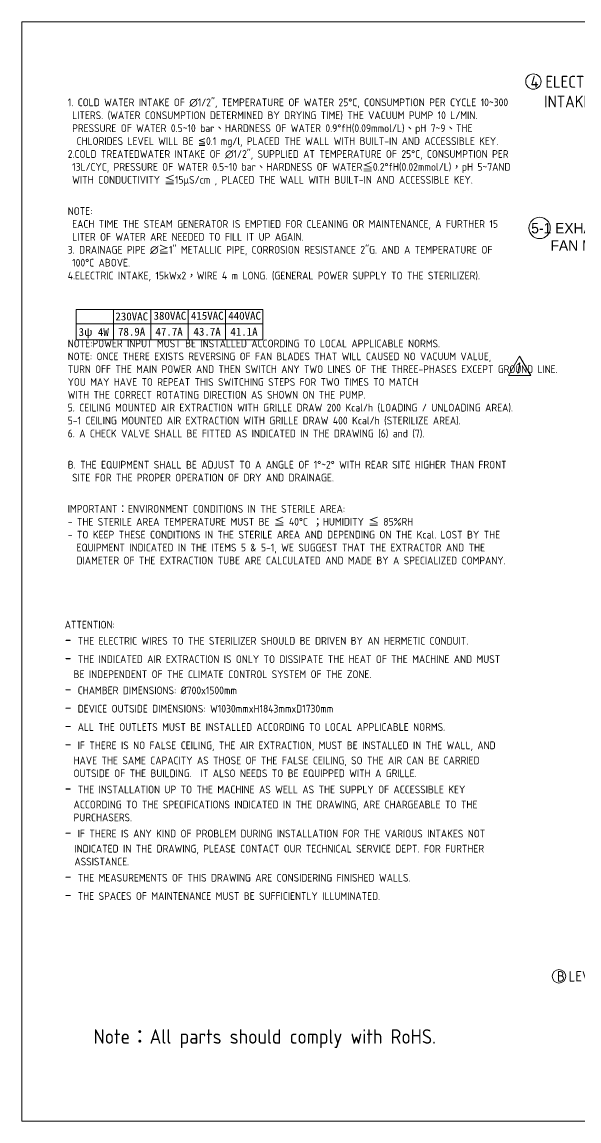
# Model space of a CAD drawing. Header units: millimetres. Extents: x -5848 to 14650, y 0 to 20714.
# Drawn here: x 0 to 5221, y 0 to 10300 of the extents above; entities that cross this region are included whole.
import ezdxf

# ---------------------------------------------------------------- set-up
doc = ezdxf.new("R2010")
doc.units = ezdxf.units.MM
doc.header["$MEASUREMENT"] = 0
for name, color, linetype, lineweight in [('D', 3, 'Continuous', 13), ('F', 7, 'Continuous', 15), ('T', 4, 'Continuous', 15)]:
    doc.layers.add(name, color=color, linetype=linetype, lineweight=lineweight)
doc.styles.get("Standard").update_dxf_attribs({"font": 'KAIU.TTF'})
doc.styles.add('STU25', font='isocp2.shx')
doc.styles.add('Text', font='romans.shx', dxfattribs={"width": 0.8, "oblique": 10})

msp = doc.modelspace()

# ---------------------------------------------------------------- linework, layer by layer
at = {"layer": 'D'}
for p, q in [((507.288, 7605.114), (507.288, 7320.068)), ((507.288, 7605.114), (2257.288, 7605.114)), ((857.288, 7605.114), (857.288, 7320.068)), ((1207.288, 7605.114), (1207.288, 7320.068)), ((1557.288, 7605.114), (1557.288, 7320.068)), ((1907.288, 7605.114), (1907.288, 7320.068)), ((2257.288, 7605.114), (2257.288, 7320.068)), ((507.288, 7470.068), (2257.288, 7470.068)), ((507.288, 7470.068), (2257.288, 7470.068)), ((507.288, 7320.068), (2257.288, 7320.068))]:
    msp.add_line(p, q, dxfattribs=at)
for centre, radius in [((4793.01, 9741.921), 71.837), ((4850.913, 8370.031), 100), ((5032.963, 1356.06), 62.857)]:
    msp.add_circle(centre, radius, dxfattribs=at)
at = {"layer": 'F', "color": 6}
msp.add_lwpolyline([(0, 10300), (0, 0), (14650, 0), (14650, 10300)], close=True, dxfattribs=at)
at = {"layer": 'F', "color": 7}
msp.add_lwpolyline([(4664.402, 7167.933), (4560.524, 6988.01), (4768.281, 6988.01)], close=True, dxfattribs=at)

# ---------------------------------------------------------------- texts
at = {"layer": 'D', "color": 11, "attachment_point": 1}
for s, insert, char_height in [('{\\Fisocp2.shx;\\C3;4 ELECTRIC \\P  INTAKE BOX}', (4767.122, 9795.385), 111.02041), ('{\\FARISOP2.SHX|c0;{\\C3;5-1 EXHAUST \\P     FAN MOTOR}}', (4772.795, 8416.029), 97.14286), ('{\\Fisocp2.shx;\\C3;B\\f???|b0|i0|c0|p65; \\Fisocp2.shx;LEVEL ADJUSTER}', (5012.905, 1404.656), 97.14286)]:
    msp.add_mtext(s, dxfattribs=dict(at, insert=insert, char_height=char_height))
at = {"layer": 'D', "color": 11, "attachment_point": 1, "style": 'STU25'}
for s, insert, char_height in [('{\\A1;\\Fisocp.shx;}\\P{\\A1;\\Fisocp.shx;\\H0.70447x;1. COLD WATER INTAKE OF ∅1/2", TEMPERATURE OF WATER 25°C, CONSUMPTION PER CYCLE 10~300 }\\P{\\A1;\\Fisocp.shx;\\H0.70447x; LITERS. (WATER CONSUMPTION DETERMINED BY DRYING TIME) THE VACUUM PUMP 10 L/MIN. }\\P{\\A1;\\Fisocp.shx;\\H0.70447x; PRESSURE OF WATER 0.5~10 bar}{\\A1;\\f標楷體|b0|i0|c136|p65;\\H0.70447x;、}{\\A1;\\Fisocp.shx;\\H0.70447x;HARDNESS OF WATER 0.9°fH(0.09mmol/L)}{\\A1;\\f標楷體|b0|i0|c136|p65;\\H0.70447x;、}{\\A1;\\Fisocp.shx;\\H0.70447x;pH 7~9}{\\A1;\\f標楷體|b0|i0|c136|p65;\\H0.70447x;、}{\\A1;\\Fisocp.shx;\\H0.70447x;THE}\\P{\\A1;\\Fisocp.shx;\\H0.70447x;  CHLORIDES LEVEL WILL BE }{\\A1;\\f新細明體|b0|i0|c136|p16;\\H0.70447x;≦}{\\A1;\\Fisocp.shx;\\H0.70447x;0.1 mg/l, PLACED THE WALL WITH BUILT-IN AND ACCESSIBLE KEY.}\\P{\\A1;\\Fisocp.shx;\\H0.70447x;2.COLD TREATEDWATER INTAKE OF ∅1/2", SUPPLIED AT TEMPERATURE OF 25°C, CONSUMPTION PER}\\P{\\A1;\\Fisocp.shx;\\H0.70447x; 13L/CYC, PRESSURE OF WATER 0.5~10 bar}{\\A1;\\f標楷體|b0|i0|c136|p65;\\H0.70447x;、}{\\A1;\\Fisocp.shx;\\H0.70447x;HARDNESS OF WATER}{\\A1;\\f標楷體|b0|i0|c136|p65;\\H0.70447x;≦}{\\A1;\\Fisocp.shx;\\H0.70447x;0.2°fH(0.02mmol/L)}{\\A1;\\f標楷體|b0|i0|c136|p65;\\H0.70447x;，}{\\A1;\\Fisocp.shx;\\H0.70447x;pH 5~7AND }\\P{\\A1;\\Fisocp.shx;\\H0.70447x; WITH CONDUCTIVITY }{\\A1;\\f標楷體|b0|i0|c136|p65;\\H0.70447x;≦}{\\A1;\\Fisocp.shx;\\H0.70447x;15μS/cm , PLACED THE WALL WITH BUILT-IN AND ACCESSIBLE KEY.}\\P{\\A1;\\Fisocp.shx;\\H0.70447x;}\\P{\\A1;\\Fisocp.shx;\\H0.70447x;NOTE:}\\P{\\A1;\\Fisocp.shx;\\H0.70447x; EACH TIME THE STEAM GENERATOR IS EMPTIED FOR CLEANING OR MAINTENANCE, A FURTHER 15 }\\P{\\A1;\\Fisocp.shx;\\H0.70447x; LITER OF WATER ARE NEEDED TO FILL IT UP AGAIN.}\\P{\\A1;\\Fisocp.shx;\\H0.70447x;3. DRAINAGE PIPE ∅}{\\A1;\\f標楷體|b0|i0|c136|p65;\\H0.70447x;≧}{\\A1;\\Fisocp.shx;\\H0.70447x;1" METALLIC PIPE, CORROSION RESISTANCE 2"G. AND A TEMPERATURE OF }\\P{\\A1;\\Fisocp.shx;\\H0.70447x; 100°C ABOVE.}\\P{\\A1;\\Fisocp.shx;\\H0.70447x;4.ELECTRIC INTAKE, 15kWx2}{\\A1;\\f標楷體|b0|i0|c136|p65;\\H0.70447x;，}{\\A1;\\Fisocp.shx;\\H0.70447x;WIRE 4 m LONG. (GENERAL POWER SUPPLY TO THE STERILIZER).}\\P{\\A1;\\Fisocp.shx;\\H0.70447x;}\\P{\\A1;\\Fisocp.shx;\\H0.70447x;}\\P{\\A1;\\Fisocp.shx;\\H0.70447x;}\\P{\\A1;\\Fisocp.shx;\\H0.70447x;NOTE:POWER INPUT MUST BE INSTALLED ACCORDING TO LOCAL APPLICABLE NORMS.}\\P{\\A1;\\H0.69881x;NOTE: ONCE THERE EXISTS REVERSING OF FAN BLADES THAT WILL CAUSED NO VACUUM VALUE, }\\P{\\A1;\\H0.69881x;TURN OFF THE MAIN POWER AND THEN SWITCH ANY TWO LINES OF THE THREE-PHASES EXCEPT GROUND LINE. }\\P{\\A1;\\H0.69881x;YOU MAY HAVE TO REPEAT THIS SWITCHING STEPS FOR TWO TIMES TO MATCH }\\P{\\A1;\\H0.69881x;WITH THE CORRECT ROTATING DIRECTION AS SHOWN ON THE PUMP. }\\P{\\A1;\\Fisocp.shx;\\H0.70448x;5. CEILING MOUNTED AIR EXTRACTION WITH GRILLE DRAW 200 Kcal/h (LOADING / UNLOADING AREA).}\\P{\\A1;\\Fisocp.shx;\\H0.70448x;5-1 CEILING MOUNTED AIR EXTRACTION WITH GRILLE DRAW 400 Kcal/h (STERILIZE AREA).}\\P{\\A1;\\Fisocp.shx;\\H0.70448x;6. A CHECK VALVE SHALL BE FITTED AS INDICATED IN THE DRAWING (6) and (7).}\\P{\\A1;\\Fisocp.shx;\\H0.70448x;}\\P{\\A1;\\Fisocp.shx;\\H0.70448x;B. THE EQUIPMENT SHALL BE ADJUST TO A ANGLE OF 1°~2° WITH REAR SITE HIGHER THAN FRONT }\\P{\\A1;\\Fisocp.shx;\\H0.70433x; SITE FOR THE PROPER OPERATION OF DRY AND DRAINAGE.}\\P{\\A1;\\Fisocp.shx;\\H0.70433x;}\\P{\\A1;\\Fisocp.shx;\\H0.70433x;IMPORTANT}{\\A1;\\f標楷體|b0|i0|c136|p65;\\H0.70433x;：}{\\A1;\\Fisocp.shx;\\H0.70433x;ENVIRONMENT CONDITIONS IN THE STERILE AREA:}\\P{\\A1;\\Fisocp.shx;\\H0.70433x;- THE STERILE AREA TEMPERATURE MUST BE }{\\A1;\\f標楷體|b0|i0|c136|p65;\\H0.70433x;≦}{\\A1;\\Fisocp.shx;\\H0.70433x; 40°C }{\\A1;\\f標楷體|b0|i0|c136|p65;\\H0.70433x;；}{\\A1;\\Fisocp.shx;\\H0.70433x;HUMIDITY }{\\A1;\\f標楷體|b0|i0|c136|p65;\\H0.70433x;≦}{\\A1;\\Fisocp.shx;\\H0.70433x; 85%RH}\\P{\\A1;\\Fisocp.shx;\\H0.70433x;- TO KEEP THESE CONDITIONS IN THE STERILE AREA AND DEPENDING ON THE Kcal. LOST BY THE }\\P{\\A1;\\Fisocp.shx;\\H0.70433x;  EQUIPMENT INDICATED IN THE ITEMS 5 & 5-1, WE SUGGEST THAT THE EXTRACTOR AND THE }\\P{\\A1;\\Fisocp.shx;\\H0.70433x;  DIAMETER OF THE EXTRACTION TUBE ARE CALCULATED AND MADE BY A SPECIALIZED COMPANY.}', (428.894, 9754.847), 103.032611), ('{\\f標楷體|b0|i0|c136|p65;230VAC}', (875.532, 7578.118), 75), ('{\\f標楷體|b0|i0|c136|p65;380VAC}', (1233.415, 7584.304), 75), ('{\\f標楷體|b0|i0|c136|p65;415VAC}', (1583.415, 7584.304), 75), ('{\\f標楷體|b0|i0|c136|p65;440VAC}', (1933.415, 7584.304), 75), ('{\\f標楷體|b0|i0|c136|p65;3ψ 4W}', (531.097, 7432.079), 75), ('{\\f標楷體|b0|i0|c136|p65;78.9A}', (899.657, 7434.749), 75), ('{\\f標楷體|b0|i0|c136|p65;47.7A}', (1251.129, 7434.749), 75), ('{\\f標楷體|b0|i0|c136|p65;43.7A}', (1607.439, 7434.749), 75), ('{\\f標楷體|b0|i0|c136|p65;41.1A}', (1953.411, 7434.749), 75), ('{\\Fisocp.shx|c1;\\P\\H0.7042x;ATTENTION:\\P\\H1.42x;- \\H0.7042x;THE ELECTRIC WIRES TO THE STERILIZER SHOULD BE DRIVEN BY AN HERMETIC CONDUIT.  \\P\\H1.42x;- \\H0.7042x;THE INDICATED AIR EXTRACTION IS ONLY TO DISSIPATE THE HEAT OF THE MACHINE AND MUST \\P  BE INDEPENDENT OF THE CLIMATE CONTROL SYSTEM OF THE ZONE.\\P\\H1.42x;- \\H0.7042x;CHAMBER DIMENSIONS: %%C700x1500mm\\P\\H1.42x;- \\H0.7042x;DEVICE OUTSIDE DIMENSIONS: W1030mmxH1843mmxD1730mm\\P\\H1.42x;- \\H0.7042x;ALL THE OUTLETS MUST BE INSTALLED ACCORDING TO LOCAL APPLICABLE NORMS.\\P\\H1.42x;- \\H0.7042x;IF THERE IS NO FALSE CEILING, THE AIR EXTRACTION, MUST BE INSTALLED IN THE WALL, AND \\P  HAVE THE SAME CAPACITY AS THOSE OF THE FALSE CEILING, SO THE AIR CAN BE CARRIED \\P  OUTSIDE OF THE BUILDING.  IT ALSO NEEDS TO BE EQUIPPED WITH A GRILLE.\\P\\H1.42x;- \\H0.7042x;THE INSTALLATION UP TO THE MACHINE AS WELL AS THE SUPPLY OF ACCESSIBLE KEY \\P  ACCORDING TO THE SPECIFICATIONS INDICATED IN THE DRAWING, ARE CHARGEABLE TO THE \\P  PURCHASERS.\\H1.087x; \\P\\H1.307x;- \\H0.7042x;IF THERE IS ANY KIND OF PROBLEM DURING INSTALLATION FOR THE VARIOUS INTAKES NOT \\P\\H1.1x;  \\H0.9087x;INDICATED IN THE DRAWING, PLEASE CONTACT OUR TECHNICAL SERVICE DEPT. FOR FURTHER \\P\\H1.1x;  \\H0.9087x;ASSISTANCE.\\P\\H1.42x;- \\H0.7042x;THE MEASUREMENTS OF THIS DRAWING ARE CONSIDERING FINISHED WALLS.\\P\\H1.42x;- \\H0.7042x;THE SPACES OF MAINTENANCE MUST BE SUFFICIENTLY ILLUMINATED.}', (400.576, 4859.825), 103.032611)]:
    msp.add_mtext(s, dxfattribs=dict(at, insert=insert, char_height=char_height))
at = {"layer": 'D', "color": 0, "insert": (670.914, 859.605), "char_height": 135.00867, "attachment_point": 1, "style": 'STU25'}
msp.add_mtext('Note{\\f標楷體|b0|i0|c136|p65;：}All parts should comply with RoHS.', dxfattribs=at)
at = {"layer": 'T', "lineweight": 20, "style": 'Text', "oblique": 10, "width": 0.8}
msp.add_text('1', height=100, dxfattribs=at).set_placement((4610.552, 7005.835))

doc.saveas('drawing.dxf')
